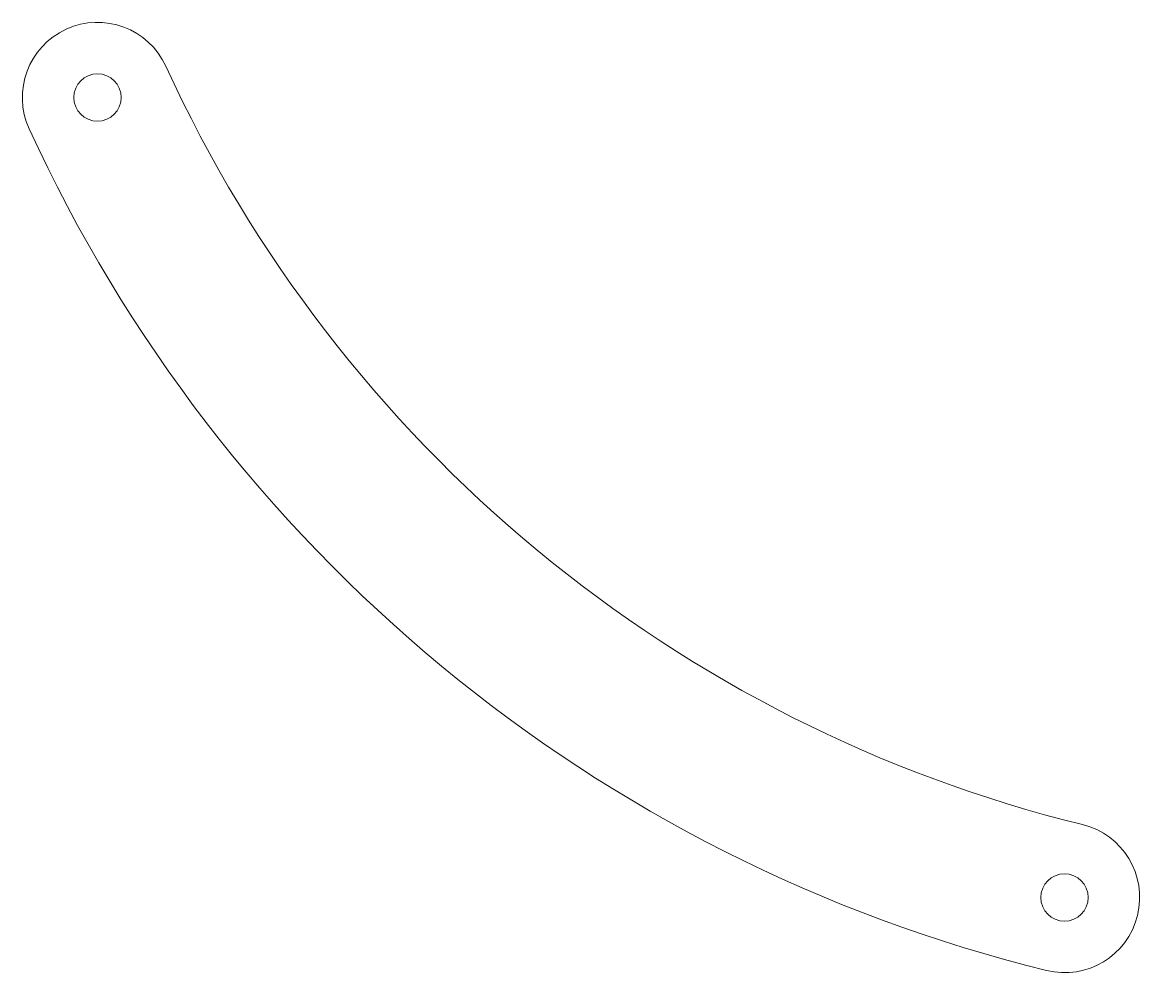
# Model space of a CAD drawing. Header units: inches. Extents: x 5.85 to 8.83, y 4.28 to 6.81.
import ezdxf

# ---------------------------------------------------------------- set-up
doc = ezdxf.new("R2010")
doc.units = ezdxf.units.IN
doc.header["$MEASUREMENT"] = 0

msp = doc.modelspace()

# ---------------------------------------------------------------- linework, layer by layer
at = {"color": 7, "linetype": 'Continuous', "lineweight": 15}
for centre in [(6.0522, 6.6073), (8.6252, 4.4777)]:
    msp.add_circle(centre, 0.063, dxfattribs=at)
for centre, radius, start, end in [((6.0522, 6.6073), 0.2, 24.5899, 204.5899), ((9.5418, 8.2042), 3.6376, 204.5899, 256.1814), ((9.5418, 8.2042), 4.0376, 204.5899, 256.1814), ((8.6252, 4.4777), 0.2, 256.1814, 76.1814)]:
    msp.add_arc(centre, radius, start, end, dxfattribs=at)

doc.saveas('drawing.dxf')
